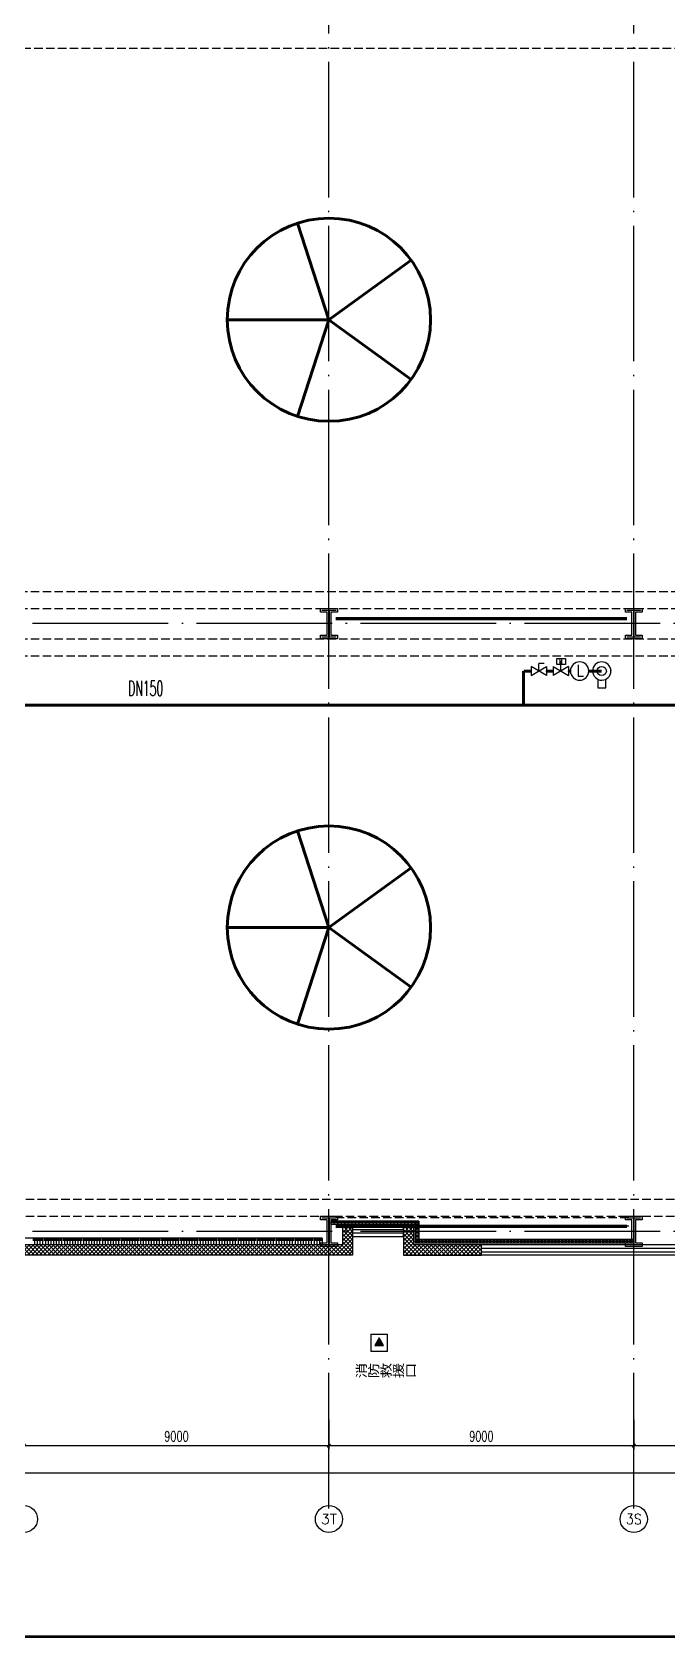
# Model space of a CAD drawing. Extents: x -452079 to 117456, y 3902 to 836955.
# Drawn here: x -290653 to -271886, y 410727 to 458153 of the extents above; entities that cross this region are included whole.
import ezdxf
from ezdxf.enums import TextEntityAlignment as Align

# ---------------------------------------------------------------- set-up
doc = ezdxf.new("R2010")
doc.units = 0
doc.header["$LTSCALE"] = 1000
doc.header["$MEASUREMENT"] = 0
for name, pattern in [('CENTER', [2, 1.25, -0.25, 0.25, -0.25]), ('DASH', [0.35, 0.25, -0.1]), ('DOTE', [2.42, 2, -0.2, 0.02, -0.2])]:
    doc.linetypes.add(name, pattern=pattern)
for name, color, linetype in [('0-cxFrame', 155, 'Continuous'), ('0-辅助线', 1, 'Continuous'), ('99平面图例外参$0$A-HATCH-2', 251, 'Continuous'), ('A-AXIS-D', 1, 'Continuous'), ('A-AXIS-DOTE', 14, 'DOTE'), ('A-HATCH-2', 251, 'Continuous'), ('A-HRAIL', 173, 'Continuous'), ('A-LIN-V', 9, 'Continuous'), ('A-SFCE', 30, 'Continuous'), ('A-TEXT', 61, 'Continuous'), ('A-WINDOW', 140, 'Continuous'), ('AS-COLN', 6, 'Continuous'), ('AS-WALL', 40, 'Continuous'), ('FM_ZF中水', 2, 'Continuous'), ('FM_ZF喷淋', 6, 'Continuous'), ('PUB_HATCH', 8, 'Continuous'), ('PUB_TEXT', 7, 'Continuous'), ('RP-N2-01$0$$0$A-WIND-J', 1, 'Continuous'), ('RP-N2-01$0$A-WIND-J', 3, 'Continuous'), ('TEXT_喷淋', 6, 'Continuous'), ('WALL', 2, 'Continuous'), ('建-窗', 4, 'Continuous')]:
    doc.layers.add(name, color=color, linetype=linetype)
for name, color, linetype, lineweight in [('0-cxText', 131, 'Continuous', 25), ('Gps-ZF喷淋', 6, 'TG_ZP', 60), ('柱间支撑', 6, 'CENTER', 0)]:
    doc.layers.add(name, color=color, linetype=linetype, lineweight=lineweight)
doc.styles.add('_TCH_AXIS', font='COMPLEX', dxfattribs={"bigfont": 'GBCBIG'})
doc.styles.add('_TCH_DIM', font='SIMPLEX', dxfattribs={"width": 0.75, "bigfont": '@1HZTXT'})
doc.styles.add('_TCH_DIM_T3', font='SIMPLEX', dxfattribs={"width": 0.705882, "bigfont": 'GBCBIG'})
doc.styles.add('_TWT_PIPEDN', font='SIMPLEX', dxfattribs={"width": 0.65, "height": 3.5, "bigfont": 'HZTXT'})
doc.styles.add('cx_tuming', font='')
doc.styles.add('cx_tuqian1', font='')
doc.styles.add('HZ', font='SIMPLEX', dxfattribs={"bigfont": 'HZTXT'})
doc.styles.add('TG_LINETYPE', font='SIMPLEX', dxfattribs={"width": 0.8, "height": 3.5, "bigfont": 'HZTXT'})
doc.styles.add('黑体', font='', dxfattribs={"height": 12})
doc.styles.get('cx_tuming').set_extended_font_data('SimHei')
doc.styles.get('cx_tuqian1').set_extended_font_data('SimSun')
doc.styles.get('黑体').set_extended_font_data('SimHei')
doc.linetypes.add('TG_ZP', pattern='A,3,-0.6,["ZP",TG_LINETYPE,S=0.1,R=0,X=-0.52,Y=-0.15],0', length=3.6)
doc.dimstyles.new('_TCH_ARCH&&100', dxfattribs={"dimtxt": 297.5, "dimasz": 100, "dimexe": 100, "dimexo": 100, "dimgap": 126.25, "dimtad": 1, "dimdec": 0, "dimzin": 0, "dimdsep": 46, "dimtxsty": '_TCH_DIM_T3', "dimblk": 'ARCHTICK', "dimcen": 0.09, "dimclrt": 7, "dimazin": 2, "dimtfac": 1, "dimtdec": 0, "dimtix": 1, "dimtmove": 2, "dimatfit": 3, "dimfxl": 0, "dimtolj": 1, "dimtzin": 0, "dimarcsym": 0})
pattern_1 = [(45, (321432.36, -540023.96), (-60.000061, 60.000061), []), (135, (321432.36, -540023.96), (-60.000061, -60.000061), [])]

# ---------------------------------------------------------------- blocks, each defined once
blk = doc.blocks.new('$VALVE$00000751')
for p, q in [((-53, -108), (-53, -221)), ((53, -221), (53, -108)), ((-53, -221), (53, -221))]:
    blk.add_line(p, q)
blk.add_lwpolyline([(-120, 0, 1), (120, 0, 1), (-120, 0, 1.76642)], format="xyb")
blk.add_circle((0, 0), 60)
for p in [(-120, 0), (120, 0)]:
    blk.add_point(p)
blk = doc.blocks.new('$VALVE$00000558')
for p, q in [((-125, 72), (125, -72)), ((125, 72), (-125, -72)), ((-125, 72), (-125, -72)), ((0, 0), (0, 104)), ((125, 72), (125, -72))]:
    blk.add_line(p, q)
blk.add_lwpolyline([(73, 106), (-66, 106), (-66, 206), (73, 206)], close=True)
for p in [(-125, 0), (125, 0)]:
    blk.add_point(p)
at = {"style": 'HZ', "width": 0.948502}
blk.add_text('M', height=69.3, dxfattribs=at).set_placement((-24, 125), (26, 125), align=Align.FIT)
blk = doc.blocks.new('$VALVE$00000531')
at = {"color": 7}
for p, q in [((-23, 104), (-23, -83)), ((-23, -83), (61, -83))]:
    blk.add_line(p, q, dxfattribs=at)
blk.add_lwpolyline([(-150, 0, 1), (150, 0, 1), (-150, 0, 0.808179)], format="xyb")
for p in [(-150, 0), (150, 0)]:
    blk.add_point(p)
blk = doc.blocks.new('$VALVE$00000437')
for p in [(0, 0), (87, 124)]:
    blk.add_line(p, (0, 124))
blk.add_lwpolyline([(-125, -72), (125, 72), (125, -72), (-125, 72)], close=True)
for p in [(-125, 0), (125, 0)]:
    blk.add_point(p)
blk = doc.blocks.new('A$C089F5A68')
at = {"layer": 'Gps-ZF喷淋', "linetype": 'TG_ZP', "const_width": 90}
for points in [[(0, 497), (224, 497)], [(675, 497), (877, 497)], [(1327, 497), (1384, 497)], [(1924, 497), (2308, 497)]]:
    blk.add_lwpolyline(points, dxfattribs=at)
at = {"layer": 'FM_ZF中水', "xscale": -2.25, "yscale": -2.25, "zscale": 2.25, "rotation": 180.437234267963}
blk.add_blockref('$VALVE$00000751', (2308, 497), dxfattribs=at)
at = {"layer": 'FM_ZF喷淋', "xscale": 1.8, "yscale": 1.8, "zscale": 1.8}
for name, p in [('$VALVE$00000437', (449, 497)), ('$VALVE$00000558', (1102, 497)), ('$VALVE$00000531', (1654, 497))]:
    blk.add_blockref(name, p, dxfattribs=at)
blk = doc.blocks.new('_ArchTick')
at = {"color": 0, "linetype": 'ByBlock', "const_width": 0.4}
blk.add_lwpolyline([(-0.5, -0.5), (0.5, 0.5)], dxfattribs=at)
blk = doc.blocks.new('*D349')
at = {"layer": 'A-AXIS-D', "color": 0, "lineweight": -2, "transparency": 16777216}
for p, q in [((30518, 3326), (30518, 2468)), ((39518, 3326), (39518, 2468)), ((30518, 2568), (39518, 2568))]:
    blk.add_line(p, q, dxfattribs=at)
at = {"layer": 'A-AXIS-D', "color": 0, "lineweight": -2, "transparency": 16777216, "xscale": 100, "yscale": 100, "zscale": 100, "rotation": 180}
blk.add_blockref('_ArchTick', (30518, 2568), dxfattribs=at)
at = {"layer": 'A-AXIS-D', "color": 0, "lineweight": -2, "transparency": 16777216, "xscale": 100, "yscale": 100, "zscale": 100}
blk.add_blockref('_ArchTick', (39518, 2568), dxfattribs=at)
at = {"layer": 'A-AXIS-D', "color": 7, "transparency": 16777216, "insert": (35018, 2843), "char_height": 297.5, "attachment_point": 5, "style": '_TCH_DIM_T3'}
blk.add_mtext('\\A1;9000', dxfattribs=at)
blk = doc.blocks.new('*D350')
at = {"layer": 'A-AXIS-D', "color": 0, "lineweight": -2, "transparency": 16777216}
for p, q in [((39518, 3326), (39518, 2468)), ((48518, 3326), (48518, 2468)), ((39518, 2568), (48518, 2568))]:
    blk.add_line(p, q, dxfattribs=at)
at = {"layer": 'A-AXIS-D', "color": 0, "lineweight": -2, "transparency": 16777216, "xscale": 100, "yscale": 100, "zscale": 100, "rotation": 180}
blk.add_blockref('_ArchTick', (39518, 2568), dxfattribs=at)
at = {"layer": 'A-AXIS-D', "color": 0, "lineweight": -2, "transparency": 16777216, "xscale": 100, "yscale": 100, "zscale": 100}
blk.add_blockref('_ArchTick', (48518, 2568), dxfattribs=at)
at = {"layer": 'A-AXIS-D', "color": 7, "transparency": 16777216, "insert": (44018, 2843), "char_height": 297.5, "attachment_point": 5, "style": '_TCH_DIM_T3'}
blk.add_mtext('\\A1;9000', dxfattribs=at)
blk = doc.blocks.new('*D351')
at = {"layer": 'A-AXIS-D', "color": 0, "lineweight": -2, "transparency": 16777216}
for p, q in [((48518, 3326), (48518, 2468)), ((57518, 3326), (57518, 2468)), ((48518, 2568), (57518, 2568))]:
    blk.add_line(p, q, dxfattribs=at)
at = {"layer": 'A-AXIS-D', "color": 0, "lineweight": -2, "transparency": 16777216, "xscale": 100, "yscale": 100, "zscale": 100, "rotation": 180}
blk.add_blockref('_ArchTick', (48518, 2568), dxfattribs=at)
at = {"layer": 'A-AXIS-D', "color": 0, "lineweight": -2, "transparency": 16777216, "xscale": 100, "yscale": 100, "zscale": 100}
blk.add_blockref('_ArchTick', (57518, 2568), dxfattribs=at)
at = {"layer": 'A-AXIS-D', "color": 7, "transparency": 16777216, "insert": (53018, 2843), "char_height": 297.5, "attachment_point": 5, "style": '_TCH_DIM_T3'}
blk.add_mtext('\\A1;9000', dxfattribs=at)
blk = doc.blocks.new('*D369')
at = {"layer": 'A-AXIS-D', "color": 0, "lineweight": -2, "transparency": 16777216}
for p, q in [((7618, 3226), (7618, 1668)), ((193318, 3226), (193318, 1668)), ((7618, 1768), (193318, 1768))]:
    blk.add_line(p, q, dxfattribs=at)
at = {"layer": 'A-AXIS-D', "color": 0, "lineweight": -2, "transparency": 16777216, "xscale": 100, "yscale": 100, "zscale": 100, "rotation": 180}
blk.add_blockref('_ArchTick', (7618, 1768), dxfattribs=at)
at = {"layer": 'A-AXIS-D', "color": 0, "lineweight": -2, "transparency": 16777216, "xscale": 100, "yscale": 100, "zscale": 100}
blk.add_blockref('_ArchTick', (193318, 1768), dxfattribs=at)
at = {"layer": 'A-AXIS-D', "color": 7, "transparency": 16777216, "insert": (100468, 2043), "char_height": 297.5, "attachment_point": 5, "style": '_TCH_DIM_T3'}
blk.add_mtext('\\A1;185700', dxfattribs=at)
blk = doc.blocks.new('4324324')
at = {"layer": 'A-HATCH-2', "color": 8, "linetype": 'DASH'}
for p, q in [((-307354, 583870), (-128854, 583870)), ((-313054, 567820), (-128854, 567820)), ((-313054, 567320), (-128854, 567320)), ((-313054, 566420), (-128854, 566420)), ((-313054, 565920), (-128854, 565920)), ((-312854, 549870), (-138054, 549870)), ((-312854, 549370), (-138054, 549370))]:
    blk.add_line(p, q, dxfattribs=at)
blk = doc.blocks.new('w4324324')
at = {"layer": 'A-HATCH-2', "lineweight": 60}
for q in [(-1694760, 686605), (-1697614, 684532), (-1691907, 684532), (-1696524, 681178), (-1692997, 681178)]:
    blk.add_line((-1694760, 683605), q, dxfattribs=at)
blk.add_circle((-1694760, 683605), 3000, dxfattribs=at)
blk = doc.blocks.new('342343')
at = {"layer": 'A-LIN-V'}
for p in [(1030710, 81556), (1048660, 81556)]:
    blk.add_blockref('w4324324', p, dxfattribs=at)
blk = doc.blocks.new('w42343243')
at = {"layer": 'A-HATCH-2', "color": 2}
blk.add_lwpolyline([(-165104, 621070), (-164604, 621070), (-164604, 620958), (-164800, 620958), (-164800, 620282), (-164604, 620282), (-164604, 620170), (-165104, 620170), (-165104, 620282), (-164908, 620282), (-164908, 620958), (-165104, 620958)], close=True, dxfattribs=at)
at = {"layer": 'AS-COLN', "color": 8}
blk.add_lwpolyline([(-165054, 621020), (-164654, 621020), (-164654, 621008), (-164850, 621008), (-164850, 620232), (-164654, 620232), (-164654, 620220), (-165054, 620220), (-165054, 620232), (-164858, 620232), (-164858, 621008), (-165054, 621008)], close=True, dxfattribs=at)
blk = doc.blocks.new('42343')
at = {"layer": 'A-WINDOW'}
for p in [(-117000, -53750), (-108000, -53750), (-117000, -71700), (-108000, -71700)]:
    blk.add_blockref('w42343243', p, dxfattribs=at)
blk = doc.blocks.new('RP-N2-01$0$$0$xfjy')
at = {"layer": 'RP-N2-01$0$$0$A-WIND-J'}
h = blk.add_hatch(color=8, dxfattribs=at)
h.dxf.hatch_style = 1
h.paths.add_polyline_path([(1141876, -26214), (1142135, -26214), (1142005, -25989)])
at = {"layer": 'RP-N2-01$0$$0$A-WIND-J', "color": 8, "const_width": 25}
blk.add_lwpolyline([(1141755, -25889), (1141755, -26389), (1142255, -26389), (1142255, -25889)], close=True, dxfattribs=at)
at = {"layer": 'RP-N2-01$0$$0$A-WIND-J', "color": 8}
for points in [[(1141755, -26389), (1142255, -26389), (1142255, -25889), (1141755, -25889)], [(1141876, -26214), (1142135, -26214), (1142005, -25989)]]:
    blk.add_lwpolyline(points, close=True, dxfattribs=at)
blk = doc.blocks.new('RP-N2-01$0$xfjy')
at = {"layer": 'RP-N2-01$0$$0$A-WIND-J', "color": 8}
blk.add_blockref('RP-N2-01$0$$0$xfjy', (0, 0), dxfattribs=at)
blk = doc.blocks.new('99平面图例外参$0$$LinePat$填挖边坡')
at = {"color": 8}
for p, q in [((0, 0), (0, -1500)), ((300, 0), (300, -600))]:
    blk.add_line(p, q, dxfattribs=at)
blk = doc.blocks.new('99平面图例外参$0$$LinePat$圆环')
for points in [[(0, 150), (300, 150)], [(0, 0), (300, 0)], [(0, -150), (300, -150)]]:
    blk.add_lwpolyline(points)
at = {"color": 0}
blk.add_circle((150, 0), 150, dxfattribs=at)
blk = doc.blocks.new('WINDOW2DLIB$DYNSTYLE$00000005')
at = {"color": 0}
for points in [[(-0.5, 0.5), (-0.5, -0.5)], [(-0.5, 0.5), (0.5, 0.5)], [(0.5, -0.5), (0.5, 0.5)], [(0.5, 0.1667), (-0.5, 0.1667)], [(0.5, -0.1667), (-0.5, -0.1667)], [(-0.5, -0.5), (0.5, -0.5)]]:
    blk.add_lwpolyline(points, dxfattribs=at)
blk = doc.blocks.new('TK22.A0+1 L(Dragon)')
at = {"layer": '0-cxFrame', "const_width": 0.5}
blk.add_lwpolyline([(-80, 10), (-1465, 10), (-1465, 831), (-80, 831)], close=True, dxfattribs=at)
at = {"style": '黑体', "flags": 4}
blk.add_attdef('图幅', text='', height=3.3, dxfattribs=at).set_placement((-40, 3), align=Align.RIGHT)
at = {"layer": '0-cxText', "flags": 4}
for tag, height, style, p in [('建设单位', 3.5, 'cx_tuming', (-45, 240)), ('项目名称', 3.5, 'cx_tuming', (-45, 210)), ('子项名称', 3.5, 'cx_tuming', (-45, 180)), ('工程编号', 3.3, 'cx_tuqian1', (-35, 165)), ('图名1', 3.5, 'cx_tuming', (-45, 87)), ('图名2', 3.5, 'cx_tuming', (-45, 79)), ('图名3', 3.5, 'cx_tuming', (-45, 71)), ('出图日期', 3.3, 'cx_tuqian1', (-39, 60)), ('专业', 3.3, 'cx_tuqian1', (-55, 52)), ('图号', 3.3, 'cx_tuqian1', (-55, 44)), ('版次', 3.3, 'cx_tuqian1', (-20, 44))]:
    blk.add_attdef(tag, text='', height=height, dxfattribs=dict(at, style=style)).set_placement(p, align=Align.MIDDLE)
blk = doc.blocks.new('A$C515E426B')
at = {"layer": 'PUB_HATCH'}
h = blk.add_hatch(dxfattribs=at)
h.set_pattern_fill('多孔材料', color=256, scale=30, style=0)
h.set_pattern_definition(pattern_1)
h.paths.add_polyline_path([(40218.2, 8746), (40218.2, 9046), (39918.2, 9046)])
h = blk.add_hatch(dxfattribs=at)
h.set_pattern_fill('多孔材料', color=256, scale=30, style=0)
h.set_pattern_definition(pattern_1)
h.paths.add_polyline_path([(40218.2, 8746), (39918.2, 9046), (39918.2, 8496), (40218.2, 8196)])
h = blk.add_hatch(dxfattribs=at)
h.set_pattern_fill('多孔材料', color=256, scale=30, style=0)
h.set_pattern_definition(pattern_1)
h.paths.add_polyline_path([(42018.2, 9046), (41718.2, 9046), (41718.2, 8746)])
h = blk.add_hatch(dxfattribs=at)
h.set_pattern_fill('多孔材料', color=256, scale=30, style=0)
h.set_pattern_definition(pattern_1)
h.paths.add_polyline_path([(42018.2, 9046), (41718.2, 8746), (41718.2, 8496), (41868.2, 8346), (42018.2, 8496)])
h = blk.add_hatch(dxfattribs=at)
h.set_pattern_fill('多孔材料', color=256, scale=30, style=0)
h.set_pattern_definition(pattern_1)
h.paths.add_polyline_path([(40218.2, 8196), (39918.2, 8496), (7918.2, 8496), (7618.2, 8196)])
h = blk.add_hatch(dxfattribs=at)
h.set_pattern_fill('多孔材料', color=256, scale=30, style=0)
h.set_pattern_definition(pattern_1)
h.paths.add_polyline_path([(41718.2, 8196), (41868.2, 8196), (41868.2, 8346), (41718.2, 8496)])
h = blk.add_hatch(dxfattribs=at)
h.set_pattern_fill('多孔材料', color=256, scale=30, style=0)
h.set_pattern_definition(pattern_1)
h.paths.add_polyline_path([(41868.2, 8196), (44018.2, 8196), (44018.2, 8496), (42018.2, 8496), (41868.2, 8346)])
at = {"layer": 'A-AXIS-D'}
for centre in [(30518.2, 400), (39518.2, 400), (48518.2, 400)]:
    blk.add_circle(centre, 400, dxfattribs=at)
at = {"layer": 'A-AXIS-DOTE', "color": 8, "ltscale": 2}
for p, q in [((39518.2, 716), (39518.2, 86196)), ((48518.2, 716), (48518.2, 86200)), ((199332.4, 26846), (3362.4, 26846)), ((199332.4, 8896), (3362.4, 8896))]:
    blk.add_line(p, q, dxfattribs=at)
at = {"layer": 'A-LIN-V'}
for q in [(8118.2, 8696), (39318.2, 8508)]:
    blk.add_line((39318.2, 8696), q, dxfattribs=at)
at = {"layer": 'A-SFCE', "color": 8, "linetype": 'DASH'}
for p, q in [((48368.2, 9295.9), (39668.2, 9295.9)), ((48368.2, 9045.9), (39668.2, 9045.9))]:
    blk.add_line(p, q, dxfattribs=at)
at = {"layer": 'AS-WALL'}
for p, q in [((40218.2, 9046), (39918.2, 9046)), ((39918.2, 9046), (39918.2, 8496)), ((40218.2, 8746), (40218.2, 9046)), ((42018.2, 9046), (41718.2, 9046)), ((41718.2, 9046), (41718.2, 8746)), ((42018.2, 9046), (42018.2, 8496)), ((40218.2, 8746), (40218.2, 8196)), ((41718.2, 8746), (41718.2, 8496)), ((40218.2, 8196), (7618.2, 8196)), ((39918.2, 8496), (7918.2, 8496)), ((41718.2, 8496), (41718.2, 8496)), ((41718.2, 8496), (41718.2, 8196)), ((41718.2, 8196), (41868.2, 8196)), ((41868.2, 8196), (44018.2, 8196)), ((44018.2, 8496), (42018.2, 8496)), ((44018.2, 8196), (44018.2, 8496))]:
    blk.add_line(p, q, dxfattribs=at)
at = {"layer": '柱间支撑', "color": 8, "const_width": 100}
for points in [[(48318.2, 26996), (39718.2, 26996)], [(48318.2, 9046), (39718.2, 9046)]]:
    blk.add_lwpolyline(points, dxfattribs=at)
at = {"layer": '99平面图例外参$0$A-HATCH-2', "color": 203, "xscale": -0.1335034007147995, "yscale": 0.1333333333333333, "zscale": 0.1333333333333333}
for p in [(30827.4, 8696), (30907.5, 8696), (30987.6, 8696), (31067.7, 8696), (31147.8, 8696), (31227.9, 8696), (31308, 8696), (31388.1, 8696), (31468.2, 8696), (31548.3, 8696), (31628.4, 8696), (31708.5, 8696), (31788.6, 8696), (31868.7, 8696), (31948.8, 8696), (32028.9, 8696), (32109, 8696), (32189.1, 8696), (32269.2, 8696), (32349.3, 8696), (32429.4, 8696), (32509.5, 8696), (32589.6, 8696), (32669.7, 8696), (32749.8, 8696), (32829.9, 8696), (32910, 8696), (32990.1, 8696), (33070.2, 8696), (33150.3, 8696), (33230.4, 8696), (33310.5, 8696), (33390.6, 8696), (33470.7, 8696), (33550.8, 8696), (33630.9, 8696), (33711, 8696), (33791.1, 8696), (33871.2, 8696), (33951.3, 8696), (34031.4, 8696), (34111.5, 8696), (34191.6, 8696), (34271.8, 8696), (34351.9, 8696), (34432, 8696), (34512.1, 8696), (34592.2, 8696), (34672.3, 8696), (34752.4, 8696), (34832.5, 8696), (34912.6, 8696), (34992.7, 8696), (35072.8, 8696), (35152.9, 8696), (35233, 8696), (35313.1, 8696), (35393.2, 8696), (35473.3, 8696), (35553.4, 8696), (35633.5, 8696), (35713.6, 8696), (35793.7, 8696), (35873.8, 8696), (35953.9, 8696), (36034, 8696), (36114.1, 8696), (36194.2, 8696), (36274.3, 8696), (36354.4, 8696), (36434.5, 8696), (36514.6, 8696), (36594.7, 8696), (36674.8, 8696), (36754.9, 8696), (36835, 8696), (36915.1, 8696), (36995.2, 8696), (37075.3, 8696), (37155.4, 8696), (37235.5, 8696), (37315.6, 8696), (37395.7, 8696), (37475.8, 8696), (37555.9, 8696), (37636, 8696), (37716.1, 8696), (37796.2, 8696), (37876.3, 8696), (37956.4, 8696), (38036.5, 8696), (38116.6, 8696), (38196.8, 8696), (38276.9, 8696), (38357, 8696), (38437.1, 8696), (38517.2, 8696), (38597.3, 8696), (38677.4, 8696), (38757.5, 8696), (38837.6, 8696), (38917.7, 8696), (38997.8, 8696), (39077.9, 8696), (39158, 8696), (39238.1, 8696), (39318.2, 8696)]:
    blk.add_blockref('99平面图例外参$0$$LinePat$填挖边坡', p, dxfattribs=at)
at = {"layer": 'A-HRAIL', "yscale": 0.3333333333333333, "zscale": 0.3333333333333333}
for p, xscale, rotation in [((39676, 9146.1), 0.3461333288391431, 180), ((39779.9, 9146.1), 0.3461333288391431, 180), ((39883.7, 9146.1), 0.3461333288391431, 180), ((39987.5, 9146.1), 0.3461333288391431, 180), ((40091.4, 9146.1), 0.3461333288391431, 180), ((40195.2, 9146.1), 0.3461333288391431, 180), ((40299.1, 9146.1), 0.3461333288391431, 180), ((40402.9, 9146.1), 0.3461333288391431, 180), ((40506.7, 9146.1), 0.3461333288391431, 180), ((40610.6, 9146.1), 0.3461333288391431, 180), ((40714.4, 9146.1), 0.3461333288391431, 180), ((40818.3, 9146.1), 0.3461333288391431, 180), ((40922.1, 9146.1), 0.3461333288391431, 180), ((41025.9, 9146.1), 0.3461333288391431, 180), ((41129.8, 9146.1), 0.3461333288391431, 180), ((41233.6, 9146.1), 0.3461333288391431, 180), ((41337.5, 9146.1), 0.3461333288391431, 180), ((41441.3, 9146.1), 0.3461333288391431, 180), ((41545.1, 9146.1), 0.3461333288391431, 180), ((41649, 9146.1), 0.3461333288391431, 180), ((41752.8, 9146.1), 0.3461333288391431, 180), ((41856.7, 9146.1), 0.3461333288391431, 180), ((41960.5, 9146.1), 0.3461333288391431, 180), ((42064.3, 9146.1), 0.3461333288391431, 180), ((42168.2, 9146.1), 0.3461333288391431, 180), ((42118.2, 9196.1), 0.3611111227129974, 270), ((42118.2, 9087.8), 0.3611111227129974, 270), ((42118.2, 8979.4), 0.3611111227129974, 270), ((42118.2, 8871.1), 0.3611111227129974, 270), ((42118.2, 8762.8), 0.3611111227129974, 270), ((42118.2, 8654.4), 0.3611111227129974, 270), ((42169, 8602.1), 0.336163315173153, 180.0000000002036), ((42269.9, 8602.1), 0.336163315173153, 180.0000000002036), ((42370.7, 8602.1), 0.336163315173153, 180.0000000002036), ((42471.6, 8602.1), 0.336163315173153, 180.0000000002036), ((42572.4, 8602.1), 0.336163315173153, 180.0000000002036), ((42673.3, 8602.1), 0.336163315173153, 180.0000000002036), ((42774.1, 8602.1), 0.336163315173153, 180.0000000002036), ((42875, 8602.1), 0.336163315173153, 180.0000000002036), ((42975.8, 8602.1), 0.336163315173153, 180.0000000002036), ((43076.7, 8602.1), 0.336163315173153, 180.0000000002036), ((43177.5, 8602.1), 0.336163315173153, 180.0000000002036), ((43278.4, 8602.1), 0.336163315173153, 180.0000000002036), ((43379.2, 8602.1), 0.336163315173153, 180.0000000002036), ((43480.1, 8602.1), 0.336163315173153, 180.0000000002036), ((43580.9, 8602.1), 0.336163315173153, 180.0000000002036), ((43681.8, 8602.1), 0.336163315173153, 180.0000000002036), ((43782.6, 8602.1), 0.336163315173153, 180.0000000002036), ((43883.5, 8602.1), 0.336163315173153, 180.0000000002036), ((43984.3, 8602.1), 0.336163315173153, 180.0000000002036), ((44085.2, 8602.1), 0.336163315173153, 180.0000000002036), ((44186, 8602.1), 0.336163315173153, 180.0000000002036), ((44286.9, 8602.1), 0.336163315173153, 180.0000000002036), ((44387.7, 8602.1), 0.336163315173153, 180.0000000002036), ((44488.6, 8602.1), 0.336163315173153, 180.0000000002036), ((44589.4, 8602.1), 0.336163315173153, 180.0000000002036), ((44690.3, 8602.1), 0.336163315173153, 180.0000000002036), ((44791.1, 8602.1), 0.336163315173153, 180.0000000002036), ((44892, 8602.1), 0.336163315173153, 180.0000000002036), ((44992.8, 8602.1), 0.336163315173153, 180.0000000002036), ((45093.6, 8602.1), 0.336163315173153, 180.0000000002036), ((45194.5, 8602.1), 0.336163315173153, 180.0000000002036), ((45295.3, 8602.1), 0.336163315173153, 180.0000000002036), ((45396.2, 8602.1), 0.336163315173153, 180.0000000002036), ((45497, 8602.1), 0.336163315173153, 180.0000000002036), ((45597.9, 8602.1), 0.336163315173153, 180.0000000002036), ((45698.7, 8602.1), 0.336163315173153, 180.0000000002036), ((45799.6, 8602.1), 0.336163315173153, 180.0000000002036), ((45900.4, 8602.1), 0.336163315173153, 180.0000000002036), ((46001.3, 8602.1), 0.336163315173153, 180.0000000002036), ((46102.1, 8602.1), 0.336163315173153, 180.0000000002036), ((46203, 8602.1), 0.336163315173153, 180.0000000002036), ((46303.8, 8602.1), 0.336163315173153, 180.0000000002036), ((46404.7, 8602.1), 0.336163315173153, 180.0000000002036), ((46505.5, 8602.1), 0.336163315173153, 180.0000000002036), ((46606.4, 8602.1), 0.336163315173153, 180.0000000002036), ((46707.2, 8602.1), 0.336163315173153, 180.0000000002036), ((46808.1, 8602.1), 0.336163315173153, 180.0000000002036), ((46908.9, 8602.1), 0.336163315173153, 180.0000000002036), ((47009.8, 8602.1), 0.336163315173153, 180.0000000002036), ((47110.6, 8602.1), 0.336163315173153, 180.0000000002036), ((47211.5, 8602.1), 0.336163315173153, 180.0000000002036), ((47312.3, 8602.1), 0.336163315173153, 180.0000000002036), ((47413.2, 8602.1), 0.336163315173153, 180.0000000002036), ((47514, 8602.1), 0.336163315173153, 180.0000000002036), ((47614.9, 8602.1), 0.336163315173153, 180.0000000002036), ((47715.7, 8602.1), 0.336163315173153, 180.0000000002036), ((47816.6, 8602.1), 0.336163315173153, 180.0000000002036), ((47917.4, 8602.1), 0.336163315173153, 180.0000000002036), ((48018.3, 8602.1), 0.336163315173153, 180.0000000002036), ((48119.1, 8602.1), 0.336163315173153, 180.0000000002036), ((48220, 8602.1), 0.336163315173153, 180.0000000002036), ((48320.8, 8602.1), 0.336163315173153, 180.0000000002036), ((48421.7, 8602.1), 0.336163315173153, 180.0000000002036), ((48522.5, 8602.1), 0.336163315173153, 180.0000000002036)]:
    blk.add_blockref('99平面图例外参$0$$LinePat$圆环', p, dxfattribs=dict(at, xscale=xscale, rotation=rotation))
at = {"layer": 'A-LIN-V', "rotation": 90}
blk.add_blockref('342343', (804678.8, 681921), dxfattribs=at)
at = {"layer": 'A-WINDOW'}
for name in ['42343', '4324324']:
    blk.add_blockref(name, (321372.4, -540024), dxfattribs=at)
at = {"layer": 'RP-N2-01$0$A-WIND-J'}
blk.add_blockref('RP-N2-01$0$xfjy', (-1101003.1, 31744.8, 0), dxfattribs=at)
at = {"layer": '建-窗', "yscale": -300, "zscale": 300}
for p, xscale, rotation in [((40968.2, 8896), -1500, 180.0000000000445), ((50618.2, 8346), 13200, 179.9999999996995)]:
    blk.add_blockref('WINDOW2DLIB$DYNSTYLE$00000005', p, dxfattribs=dict(at, xscale=xscale, rotation=rotation))
at = {"layer": 'A-TEXT', "color": 8, "style": '_TCH_DIM'}
blk.add_text('消防救援口', height=384.1, dxfattribs=at).set_placement((40291.4, 4573, 0))
at = {"layer": 'PUB_TEXT', "style": '_TCH_AXIS'}
for s, height, p, p2 in [('3T', 294.28, (39280, 252.9), (39756.4, 252.9)), ('3S', 300.65, (48282, 249.7), (48754.4, 249.7))]:
    blk.add_text(s, height=height, dxfattribs=at).set_placement(p, p2, align=Align.FIT)
at = {"layer": 'A-AXIS-D'}
for base, p1, p2, picture, middle in [((193318.2, 1768.3), (7618.2, 3326.3), (193318.2, 3326.3), '*D369', (100468.2, 2043.3)), ((39518.2, 2568.3), (30518.2, 3426.3), (39518.2, 3426.3), '*D349', (35018.2, 2843.3)), ((48518.2, 2568.3), (39518.2, 3426.3), (48518.2, 3426.3), '*D350', (44018.2, 2843.3)), ((57518.2, 2568.3), (48518.2, 3426.3), (57518.2, 3426.3), '*D351', (53018.2, 2843.3))]:
    dim = blk.add_linear_dim(base=base, p1=p1, p2=p2, angle=0, dimstyle='_TCH_ARCH&&100', override={"dimgap": 0}, dxfattribs=at)
    dim.commit()
    dim.dimension.update_dxf_attribs({"geometry": picture, "text_midpoint": middle, "dimtype": 161})

msp = doc.modelspace()

# ---------------------------------------------------------------- linework, layer by layer
at = {"layer": 'Gps-ZF喷淋', "const_width": 90}
for points in [[(-276145.18, 438270.6), (-276145.18, 439282.4)], [(-290891.68, 438270.6), (-276145.18, 438270.6)], [(-276145.18, 438270.6), (-264779.89, 438270.6)]]:
    msp.add_lwpolyline(points, dxfattribs=at)

# ---------------------------------------------------------------- block references
at = {"layer": '0-cxFrame', "xscale": 150, "yscale": 150, "zscale": 150}
msp.add_blockref('TK22.A0+1 L(Dragon)', (-105368.56, 409264.62), dxfattribs=at)
at = {"layer": '0-辅助线'}
msp.add_blockref('A$C089F5A68', (-276145.18, 438785.25), dxfattribs=at)
at = {"layer": 'WALL'}
msp.add_blockref('A$C515E426B', (-321409.86, 413836.46), dxfattribs=at)

# ---------------------------------------------------------------- texts
at = {"layer": 'TEXT_喷淋', "style": '_TWT_PIPEDN', "width": 0.52}
msp.add_text('DN150', height=450, dxfattribs=at).set_placement((-287816.57, 438545.6))

doc.saveas('drawing.dxf')
